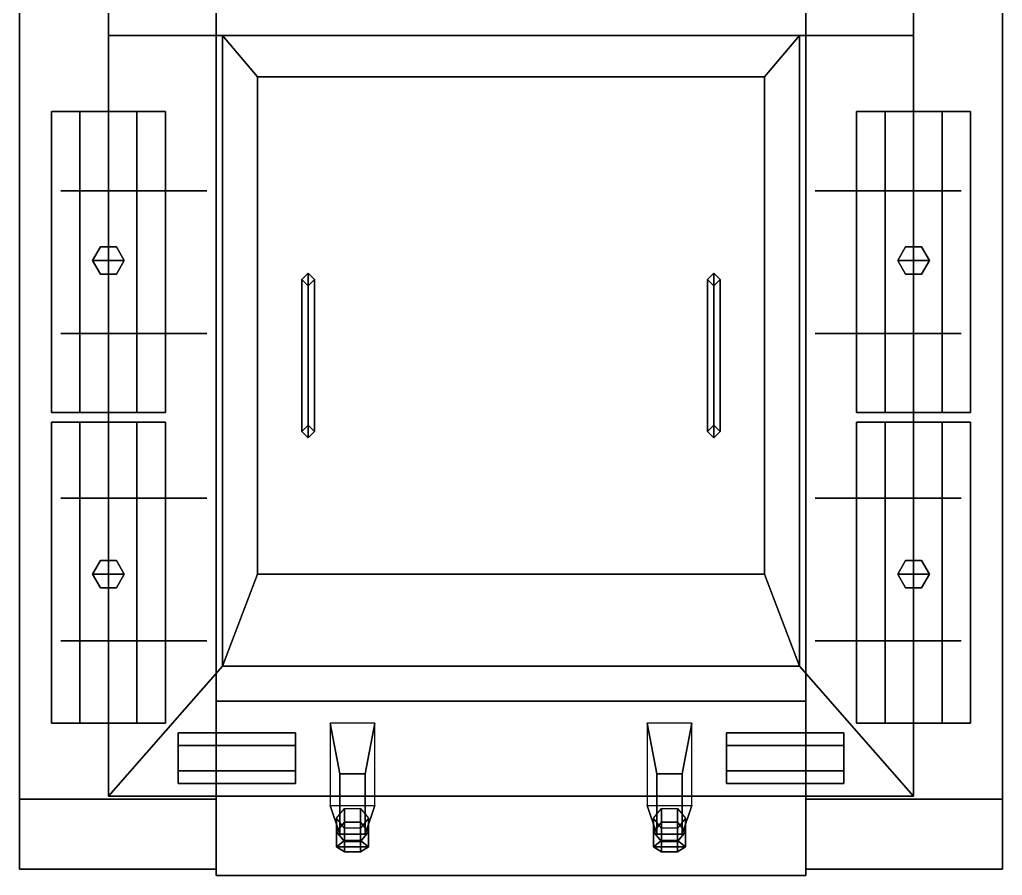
# Model space of a CAD drawing. Extents: x -1.55 to 1.55, y -2.94 to 3.05.
# Drawn here: x -1.55 to 1.55, y -2.94 to -0.24 of the extents above; entities that cross this region are included whole.
import ezdxf

# ---------------------------------------------------------------- set-up
doc = ezdxf.new("R2010")
doc.units = 0
doc.layers.get('0').update_dxf_attribs({"linetype": 'CONTINUOUS'})
doc.layers.add('MUDGUARDS', color=4, linetype='CONTINUOUS')

msp = doc.modelspace()

# ---------------------------------------------------------------- linework, layer by layer
for points in [[(-0.93, 2.32, 0.38), (-0.93, -2.39, 0.38), (-0.93, -2.94, 0.84), (-0.93, 2.89, 0.71)], [(-0.93, 2.89, 0.71), (-0.93, -2.94, 0.84), (-0.93, -2.69, 1.11), (-0.93, 2.37, 1.11)], [(0.93, -2.94, 0.84), (0.93, -2.39, 0.38), (0.93, 2.32, 0.38), (0.93, 2.89, 0.71)], [(0.93, -2.69, 1.11), (0.93, -2.94, 0.84), (0.93, 2.89, 0.71), (0.93, 2.37, 1.11)], [(-1.27, 2.37, 1.11), (-1.27, -0.29, 1.11), (-0.93, -0.29, 1.99), (-0.93, 1.15, 1.99)], [(-0.93, 2.37, 1.11), (-0.93, -2.69, 1.11), (-1.27, -2.69, 1.11), (-1.27, 2.37, 1.11)], [(1.27, 2.37, 1.11), (1.27, -2.69, 1.11), (0.93, -2.69, 1.11), (0.93, 2.37, 1.11)], [(0.93, -0.29, 1.99), (1.27, -0.29, 1.11), (1.27, 2.37, 1.11), (0.93, 1.15, 1.99)], [(0.93, 2.32, 0.38), (0.93, -2.39, 0.38), (-0.93, -2.39, 0.38), (-0.93, 2.32, 0.38)], [(-0.93, 1.15, 1.99), (-0.93, -0.29, 1.99), (0.93, -0.29, 1.99), (0.93, 1.15, 1.99)], [(-1.27, -0.29, 1.11), (-1.27, -2.69, 1.11), (-0.91, -2.28, 1.54), (-0.91, -0.29, 1.54)], [(-0.93, -0.29, 1.99), (-1.27, -0.29, 1.11), (1.27, -0.29, 1.11), (0.93, -0.29, 1.99)], [(-0.91, -0.29, 1.54), (-0.91, -2.28, 1.54), (-0.8, -1.99, 1.66), (-0.8, -0.42, 1.66)], [(0.8, -0.42, 1.66), (0.91, -0.29, 1.54), (-0.91, -0.29, 1.54), (-0.8, -0.42, 1.66)], [(0.8, -1.99, 1.66), (0.91, -2.28, 1.54), (0.91, -0.29, 1.54), (0.8, -0.42, 1.66)], [(0.91, -2.28, 1.54), (1.27, -2.69, 1.11), (1.27, -0.29, 1.11), (0.91, -0.29, 1.54)], [(-0.8, -0.42, 1.66), (-0.8, -1.99, 1.66), (0.8, -1.99, 1.66), (0.8, -0.42, 1.66)], [(-1.36, -1.48, 1.3241), (-1.45, -1.48, 1.48), (-1.45, -0.53, 1.48), (-1.36, -0.53, 1.3241)], [(-1.45, -0.53, 1.48), (-1.09, -0.53, 1.48), (-1.18, -0.53, 1.3241), (-1.36, -0.53, 1.3241)], [(-1.45, -1.48, 1.48), (-1.36, -1.48, 1.6359), (-1.36, -0.53, 1.6359), (-1.45, -0.53, 1.48)], [(-1.36, -0.53, 1.6359), (-1.18, -0.53, 1.6359), (-1.09, -0.53, 1.48), (-1.45, -0.53, 1.48)], [(-1.18, -1.48, 1.3241), (-1.36, -1.48, 1.3241), (-1.36, -0.53, 1.3241), (-1.18, -0.53, 1.3241)], [(-1.36, -1.48, 1.6359), (-1.18, -1.48, 1.6359), (-1.18, -0.53, 1.6359), (-1.36, -0.53, 1.6359)], [(-1.09, -1.48, 1.48), (-1.18, -1.48, 1.3241), (-1.18, -0.53, 1.3241), (-1.09, -0.53, 1.48)], [(-1.18, -1.48, 1.6359), (-1.09, -1.48, 1.48), (-1.09, -0.53, 1.48), (-1.18, -0.53, 1.6359)], [(1.18, -0.53, 1.6359), (1.09, -0.53, 1.48), (1.09, -1.48, 1.48), (1.18, -1.48, 1.6359)], [(1.09, -0.53, 1.48), (1.18, -0.53, 1.3241), (1.18, -1.48, 1.3241), (1.09, -1.48, 1.48)], [(1.45, -0.53, 1.48), (1.09, -0.53, 1.48), (1.18, -0.53, 1.6359), (1.36, -0.53, 1.6359)], [(1.36, -0.53, 1.3241), (1.18, -0.53, 1.3241), (1.09, -0.53, 1.48), (1.45, -0.53, 1.48)], [(1.36, -0.53, 1.6359), (1.18, -0.53, 1.6359), (1.18, -1.48, 1.6359), (1.36, -1.48, 1.6359)], [(1.18, -0.53, 1.3241), (1.36, -0.53, 1.3241), (1.36, -1.48, 1.3241), (1.18, -1.48, 1.3241)], [(1.45, -0.53, 1.48), (1.36, -0.53, 1.6359), (1.36, -1.48, 1.6359), (1.45, -1.48, 1.48)], [(1.36, -0.53, 1.3241), (1.45, -0.53, 1.48), (1.45, -1.48, 1.48), (1.36, -1.48, 1.3241)], [(-1.33, -0.78, 1.25), (-1.11, -0.78, 1.25), (-0.96, -0.78, 1.39), (-1.42, -0.78, 1.39)], [(-1.11, -0.78, 1.25), (-1.33, -0.78, 1.25), (-1.42, -0.78, 1.39), (-0.96, -0.78, 1.39)], [(1.33, -0.78, 1.25), (1.11, -0.78, 1.25), (0.96, -0.78, 1.39), (1.42, -0.78, 1.39)], [(1.11, -0.78, 1.25), (1.33, -0.78, 1.25), (1.42, -0.78, 1.39), (0.96, -0.78, 1.39)], [(-1.295, -0.9567, 1.63), (-1.32, -1, 1.63), (-1.32, -1, 1.68), (-1.295, -0.9567, 1.68)], [(-1.32, -1, 1.68), (-1.22, -1, 1.68), (-1.245, -0.9567, 1.68), (-1.295, -0.9567, 1.68)], [(-1.245, -0.9567, 1.63), (-1.295, -0.9567, 1.63), (-1.295, -0.9567, 1.68), (-1.245, -0.9567, 1.68)], [(-1.22, -1, 1.63), (-1.245, -0.9567, 1.63), (-1.245, -0.9567, 1.68), (-1.22, -1, 1.68)], [(1.22, -1, 1.68), (1.32, -1, 1.68), (1.295, -0.9567, 1.68), (1.245, -0.9567, 1.68)], [(1.245, -0.9567, 1.63), (1.22, -1, 1.63), (1.22, -1, 1.68), (1.245, -0.9567, 1.68)], [(1.295, -0.9567, 1.63), (1.245, -0.9567, 1.63), (1.245, -0.9567, 1.68), (1.295, -0.9567, 1.68)], [(1.32, -1, 1.63), (1.295, -0.9567, 1.63), (1.295, -0.9567, 1.68), (1.32, -1, 1.68)], [(-1.32, -1, 1.63), (-1.295, -1.0433, 1.63), (-1.295, -1.0433, 1.68), (-1.32, -1, 1.68)], [(-1.295, -1.0433, 1.68), (-1.245, -1.0433, 1.68), (-1.22, -1, 1.68), (-1.32, -1, 1.68)], [(-1.245, -1.0433, 1.63), (-1.22, -1, 1.63), (-1.22, -1, 1.68), (-1.245, -1.0433, 1.68)], [(1.245, -1.0433, 1.68), (1.295, -1.0433, 1.68), (1.32, -1, 1.68), (1.22, -1, 1.68)], [(1.22, -1, 1.63), (1.245, -1.0433, 1.63), (1.245, -1.0433, 1.68), (1.22, -1, 1.68)], [(1.295, -1.0433, 1.63), (1.32, -1, 1.63), (1.32, -1, 1.68), (1.295, -1.0433, 1.68)], [(-1.295, -1.0433, 1.63), (-1.245, -1.0433, 1.63), (-1.245, -1.0433, 1.68), (-1.295, -1.0433, 1.68)], [(-0.66, -1.06, 1.74), (-0.64, -1.04, 1.76), (-0.64, -1.04, 1.66), (-0.66, -1.06, 1.66)], [(-0.64, -1.04, 1.76), (-0.66, -1.06, 1.74), (-0.66, -1.54, 1.74), (-0.64, -1.56, 1.76)], [(-0.64, -1.04, 1.76), (-0.62, -1.06, 1.74), (-0.62, -1.06, 1.66), (-0.64, -1.04, 1.66)], [(-0.62, -1.06, 1.74), (-0.64, -1.04, 1.76), (-0.64, -1.56, 1.76), (-0.62, -1.54, 1.74)], [(0.62, -1.06, 1.74), (0.64, -1.04, 1.76), (0.64, -1.04, 1.66), (0.62, -1.06, 1.66)], [(0.64, -1.04, 1.76), (0.62, -1.06, 1.74), (0.62, -1.54, 1.74), (0.64, -1.56, 1.76)], [(0.64, -1.04, 1.76), (0.66, -1.06, 1.74), (0.66, -1.06, 1.66), (0.64, -1.04, 1.66)], [(0.66, -1.06, 1.74), (0.64, -1.04, 1.76), (0.64, -1.56, 1.76), (0.66, -1.54, 1.74)], [(1.245, -1.0433, 1.63), (1.295, -1.0433, 1.63), (1.295, -1.0433, 1.68), (1.245, -1.0433, 1.68)], [(-0.64, -1.08, 1.72), (-0.66, -1.06, 1.74), (-0.66, -1.06, 1.66), (-0.64, -1.08, 1.66)], [(-0.66, -1.06, 1.74), (-0.64, -1.08, 1.72), (-0.64, -1.52, 1.72), (-0.66, -1.54, 1.74)], [(-0.62, -1.06, 1.74), (-0.64, -1.08, 1.72), (-0.64, -1.08, 1.66), (-0.62, -1.06, 1.66)], [(-0.64, -1.08, 1.72), (-0.62, -1.06, 1.74), (-0.62, -1.54, 1.74), (-0.64, -1.52, 1.72)], [(0.64, -1.08, 1.72), (0.62, -1.06, 1.74), (0.62, -1.06, 1.66), (0.64, -1.08, 1.66)], [(0.62, -1.06, 1.74), (0.64, -1.08, 1.72), (0.64, -1.52, 1.72), (0.62, -1.54, 1.74)], [(0.66, -1.06, 1.74), (0.64, -1.08, 1.72), (0.64, -1.08, 1.66), (0.66, -1.06, 1.66)], [(0.64, -1.08, 1.72), (0.66, -1.06, 1.74), (0.66, -1.54, 1.74), (0.64, -1.52, 1.72)], [(-1.11, -1.23, 1.25), (-1.33, -1.23, 1.25), (-1.42, -1.23, 1.39), (-0.96, -1.23, 1.39)], [(-1.33, -1.23, 1.25), (-1.11, -1.23, 1.25), (-0.96, -1.23, 1.39), (-1.42, -1.23, 1.39)], [(1.11, -1.23, 1.25), (1.33, -1.23, 1.25), (1.42, -1.23, 1.39), (0.96, -1.23, 1.39)], [(1.33, -1.23, 1.25), (1.11, -1.23, 1.25), (0.96, -1.23, 1.39), (1.42, -1.23, 1.39)], [(-1.36, -1.48, 1.3241), (-1.18, -1.48, 1.3241), (-1.09, -1.48, 1.48), (-1.45, -1.48, 1.48)], [(-1.45, -1.48, 1.48), (-1.09, -1.48, 1.48), (-1.18, -1.48, 1.6359), (-1.36, -1.48, 1.6359)], [(1.36, -1.48, 1.6359), (1.18, -1.48, 1.6359), (1.09, -1.48, 1.48), (1.45, -1.48, 1.48)], [(1.45, -1.48, 1.48), (1.09, -1.48, 1.48), (1.18, -1.48, 1.3241), (1.36, -1.48, 1.3241)], [(-1.45, -1.51, 1.48), (-1.09, -1.51, 1.48), (-1.18, -1.51, 1.3241), (-1.36, -1.51, 1.3241)], [(-1.36, -2.46, 1.3241), (-1.45, -2.46, 1.48), (-1.45, -1.51, 1.48), (-1.36, -1.51, 1.3241)], [(-1.36, -1.51, 1.6359), (-1.18, -1.51, 1.6359), (-1.09, -1.51, 1.48), (-1.45, -1.51, 1.48)], [(-1.45, -2.46, 1.48), (-1.36, -2.46, 1.6359), (-1.36, -1.51, 1.6359), (-1.45, -1.51, 1.48)], [(-1.18, -2.46, 1.3241), (-1.36, -2.46, 1.3241), (-1.36, -1.51, 1.3241), (-1.18, -1.51, 1.3241)], [(-1.36, -2.46, 1.6359), (-1.18, -2.46, 1.6359), (-1.18, -1.51, 1.6359), (-1.36, -1.51, 1.6359)], [(-1.09, -2.46, 1.48), (-1.18, -2.46, 1.3241), (-1.18, -1.51, 1.3241), (-1.09, -1.51, 1.48)], [(-1.18, -2.46, 1.6359), (-1.09, -2.46, 1.48), (-1.09, -1.51, 1.48), (-1.18, -1.51, 1.6359)], [(1.36, -1.51, 1.3241), (1.18, -1.51, 1.3241), (1.09, -1.51, 1.48), (1.45, -1.51, 1.48)], [(1.09, -1.51, 1.48), (1.18, -1.51, 1.3241), (1.18, -2.46, 1.3241), (1.09, -2.46, 1.48)], [(1.45, -1.51, 1.48), (1.09, -1.51, 1.48), (1.18, -1.51, 1.6359), (1.36, -1.51, 1.6359)], [(1.18, -1.51, 1.6359), (1.09, -1.51, 1.48), (1.09, -2.46, 1.48), (1.18, -2.46, 1.6359)], [(1.18, -1.51, 1.3241), (1.36, -1.51, 1.3241), (1.36, -2.46, 1.3241), (1.18, -2.46, 1.3241)], [(1.36, -1.51, 1.6359), (1.18, -1.51, 1.6359), (1.18, -2.46, 1.6359), (1.36, -2.46, 1.6359)], [(1.36, -1.51, 1.3241), (1.45, -1.51, 1.48), (1.45, -2.46, 1.48), (1.36, -2.46, 1.3241)], [(1.45, -1.51, 1.48), (1.36, -1.51, 1.6359), (1.36, -2.46, 1.6359), (1.45, -2.46, 1.48)], [(-0.66, -1.54, 1.74), (-0.64, -1.52, 1.72), (-0.64, -1.52, 1.66), (-0.66, -1.54, 1.66)], [(-0.64, -1.56, 1.76), (-0.66, -1.54, 1.74), (-0.66, -1.54, 1.66), (-0.64, -1.56, 1.66)], [(-0.64, -1.52, 1.72), (-0.62, -1.54, 1.74), (-0.62, -1.54, 1.66), (-0.64, -1.52, 1.66)], [(-0.62, -1.54, 1.74), (-0.64, -1.56, 1.76), (-0.64, -1.56, 1.66), (-0.62, -1.54, 1.66)], [(0.62, -1.54, 1.74), (0.64, -1.52, 1.72), (0.64, -1.52, 1.66), (0.62, -1.54, 1.66)], [(0.64, -1.56, 1.76), (0.62, -1.54, 1.74), (0.62, -1.54, 1.66), (0.64, -1.56, 1.66)], [(0.64, -1.52, 1.72), (0.66, -1.54, 1.74), (0.66, -1.54, 1.66), (0.64, -1.52, 1.66)], [(0.66, -1.54, 1.74), (0.64, -1.56, 1.76), (0.64, -1.56, 1.66), (0.66, -1.54, 1.66)], [(-1.33, -1.75, 1.25), (-1.11, -1.75, 1.25), (-0.96, -1.75, 1.39), (-1.42, -1.75, 1.39)], [(-1.11, -1.75, 1.25), (-1.33, -1.75, 1.25), (-1.42, -1.75, 1.39), (-0.96, -1.75, 1.39)], [(1.11, -1.75, 1.25), (1.33, -1.75, 1.25), (1.42, -1.75, 1.39), (0.96, -1.75, 1.39)], [(1.33, -1.75, 1.25), (1.11, -1.75, 1.25), (0.96, -1.75, 1.39), (1.42, -1.75, 1.39)], [(-1.32, -1.99, 1.68), (-1.22, -1.99, 1.68), (-1.245, -1.9467, 1.68), (-1.295, -1.9467, 1.68)], [(-1.295, -1.9467, 1.63), (-1.32, -1.99, 1.63), (-1.32, -1.99, 1.68), (-1.295, -1.9467, 1.68)], [(-1.245, -1.9467, 1.63), (-1.295, -1.9467, 1.63), (-1.295, -1.9467, 1.68), (-1.245, -1.9467, 1.68)], [(-1.22, -1.99, 1.63), (-1.245, -1.9467, 1.63), (-1.245, -1.9467, 1.68), (-1.22, -1.99, 1.68)], [(1.245, -1.9467, 1.63), (1.22, -1.99, 1.63), (1.22, -1.99, 1.68), (1.245, -1.9467, 1.68)], [(1.22, -1.99, 1.68), (1.32, -1.99, 1.68), (1.295, -1.9467, 1.68), (1.245, -1.9467, 1.68)], [(1.295, -1.9467, 1.63), (1.245, -1.9467, 1.63), (1.245, -1.9467, 1.68), (1.295, -1.9467, 1.68)], [(1.32, -1.99, 1.63), (1.295, -1.9467, 1.63), (1.295, -1.9467, 1.68), (1.32, -1.99, 1.68)], [(-1.295, -2.0333, 1.68), (-1.245, -2.0333, 1.68), (-1.22, -1.99, 1.68), (-1.32, -1.99, 1.68)], [(-1.32, -1.99, 1.63), (-1.295, -2.0333, 1.63), (-1.295, -2.0333, 1.68), (-1.32, -1.99, 1.68)], [(-1.245, -2.0333, 1.63), (-1.22, -1.99, 1.63), (-1.22, -1.99, 1.68), (-1.245, -2.0333, 1.68)], [(-0.8, -1.99, 1.66), (-0.91, -2.28, 1.54), (0.91, -2.28, 1.54), (0.8, -1.99, 1.66)], [(1.22, -1.99, 1.63), (1.245, -2.0333, 1.63), (1.245, -2.0333, 1.68), (1.22, -1.99, 1.68)], [(1.245, -2.0333, 1.68), (1.295, -2.0333, 1.68), (1.32, -1.99, 1.68), (1.22, -1.99, 1.68)], [(1.295, -2.0333, 1.63), (1.32, -1.99, 1.63), (1.32, -1.99, 1.68), (1.295, -2.0333, 1.68)], [(-1.295, -2.0333, 1.63), (-1.245, -2.0333, 1.63), (-1.245, -2.0333, 1.68), (-1.295, -2.0333, 1.68)], [(1.245, -2.0333, 1.63), (1.295, -2.0333, 1.63), (1.295, -2.0333, 1.68), (1.245, -2.0333, 1.68)], [(-1.11, -2.2, 1.25), (-1.33, -2.2, 1.25), (-1.42, -2.2, 1.39), (-0.96, -2.2, 1.39)], [(-1.33, -2.2, 1.25), (-1.11, -2.2, 1.25), (-0.96, -2.2, 1.39), (-1.42, -2.2, 1.39)], [(1.33, -2.2, 1.25), (1.11, -2.2, 1.25), (0.96, -2.2, 1.39), (1.42, -2.2, 1.39)], [(1.11, -2.2, 1.25), (1.33, -2.2, 1.25), (1.42, -2.2, 1.39), (0.96, -2.2, 1.39)], [(-0.91, -2.28, 1.54), (-1.27, -2.69, 1.11), (1.27, -2.69, 1.11), (0.91, -2.28, 1.54)], [(-0.93, -2.94, 0.84), (-0.93, -2.39, 0.38), (0.93, -2.39, 0.38), (0.93, -2.94, 0.84)], [(-1.36, -2.46, 1.3241), (-1.18, -2.46, 1.3241), (-1.09, -2.46, 1.48), (-1.45, -2.46, 1.48)], [(-1.45, -2.46, 1.48), (-1.09, -2.46, 1.48), (-1.18, -2.46, 1.6359), (-1.36, -2.46, 1.6359)], [(-0.57, -2.72, 1.07), (-0.54, -2.81, 1.16), (-0.54, -2.62, 1.34), (-0.57, -2.46, 1.34)], [(-0.57, -2.46, 1.34), (-0.54, -2.62, 1.34), (-0.46, -2.62, 1.34), (-0.43, -2.46, 1.34)], [(-0.46, -2.62, 1.34), (-0.46, -2.81, 1.16), (-0.43, -2.72, 1.07), (-0.43, -2.46, 1.34)], [(0.43, -2.46, 1.34), (0.46, -2.62, 1.34), (0.54, -2.62, 1.34), (0.57, -2.46, 1.34)], [(0.43, -2.72, 1.07), (0.46, -2.81, 1.16), (0.46, -2.62, 1.34), (0.43, -2.46, 1.34)], [(0.54, -2.62, 1.34), (0.54, -2.81, 1.16), (0.57, -2.72, 1.07), (0.57, -2.46, 1.34)], [(1.45, -2.46, 1.48), (1.09, -2.46, 1.48), (1.18, -2.46, 1.3241), (1.36, -2.46, 1.3241)], [(1.36, -2.46, 1.6359), (1.18, -2.46, 1.6359), (1.09, -2.46, 1.48), (1.45, -2.46, 1.48)], [(-0.68, -2.53, 0.6293), (-0.68, -2.49, 0.56), (-1.05, -2.49, 0.56), (-1.05, -2.53, 0.6293)], [(-0.68, -2.49, 0.56), (-0.68, -2.53, 0.4907), (-1.05, -2.53, 0.4907), (-1.05, -2.49, 0.56)], [(-0.68, -2.53, 0.4907), (-0.68, -2.49, 0.56), (-0.68, -2.61, 0.6293), (-0.68, -2.65, 0.56)], [(0.68, -2.61, 0.6293), (0.68, -2.61, 0.6293), (0.68, -2.49, 0.56), (0.68, -2.53, 0.4907)], [(1.05, -2.53, 0.6293), (1.05, -2.49, 0.56), (0.68, -2.49, 0.56), (0.68, -2.53, 0.6293)], [(1.05, -2.49, 0.56), (1.05, -2.53, 0.4907), (0.68, -2.53, 0.4907), (0.68, -2.49, 0.56)], [(-0.68, -2.61, 0.6293), (-0.68, -2.53, 0.6293), (-1.05, -2.53, 0.6293), (-1.05, -2.61, 0.6293)], [(-0.68, -2.53, 0.4907), (-0.68, -2.61, 0.4907), (-1.05, -2.61, 0.4907), (-1.05, -2.53, 0.4907)], [(-0.68, -2.61, 0.4907), (-0.68, -2.53, 0.4907), (-0.68, -2.65, 0.56), (-0.68, -2.61, 0.4907)], [(0.68, -2.65, 0.56), (0.68, -2.61, 0.6293), (0.68, -2.53, 0.4907), (0.68, -2.61, 0.4907)], [(1.05, -2.61, 0.6293), (1.05, -2.53, 0.6293), (0.68, -2.53, 0.6293), (0.68, -2.61, 0.6293)], [(1.05, -2.53, 0.4907), (1.05, -2.61, 0.4907), (0.68, -2.61, 0.4907), (0.68, -2.53, 0.4907)], [(-0.68, -2.65, 0.56), (-0.68, -2.61, 0.6293), (-1.05, -2.61, 0.6293), (-1.05, -2.65, 0.56)], [(-0.68, -2.61, 0.4907), (-0.68, -2.65, 0.56), (-1.05, -2.65, 0.56), (-1.05, -2.61, 0.4907)], [(-0.54, -2.62, 1.34), (-0.54, -2.81, 1.16), (-0.46, -2.81, 1.16), (-0.46, -2.62, 1.34)], [(0.46, -2.62, 1.34), (0.46, -2.81, 1.16), (0.54, -2.81, 1.16), (0.54, -2.62, 1.34)], [(1.05, -2.65, 0.56), (1.05, -2.61, 0.6293), (0.68, -2.61, 0.6293), (0.68, -2.65, 0.56)], [(1.05, -2.61, 0.4907), (1.05, -2.65, 0.56), (0.68, -2.65, 0.56), (0.68, -2.61, 0.4907)], [(-0.93, -2.69, 1.11), (-0.93, -2.94, 0.84), (0.93, -2.94, 0.84), (0.93, -2.69, 1.11)], [(-0.43, -2.72, 1.07), (-0.46, -2.81, 1.16), (-0.54, -2.81, 1.16), (-0.57, -2.72, 1.07)], [(0.57, -2.72, 1.07), (0.54, -2.81, 1.16), (0.46, -2.81, 1.16), (0.43, -2.72, 1.07)], [(-0.55, -2.76, 1.12), (-0.525, -2.7294, 1.0894), (-0.525, -2.7718, 1.047), (-0.55, -2.8024, 1.0776)], [(-0.525, -2.7294, 1.0894), (-0.475, -2.7294, 1.0894), (-0.475, -2.7718, 1.047), (-0.525, -2.7718, 1.047)], [(-0.475, -2.7294, 1.0894), (-0.45, -2.76, 1.12), (-0.45, -2.8024, 1.0776), (-0.475, -2.7718, 1.047)], [(0.45, -2.76, 1.12), (0.475, -2.7294, 1.0894), (0.475, -2.7718, 1.047), (0.45, -2.8024, 1.0776)], [(0.475, -2.7294, 1.0894), (0.525, -2.7294, 1.0894), (0.525, -2.7718, 1.047), (0.475, -2.7718, 1.047)], [(0.525, -2.7294, 1.0894), (0.55, -2.76, 1.12), (0.55, -2.8024, 1.0776), (0.525, -2.7718, 1.047)], [(-0.525, -2.7906, 1.1506), (-0.55, -2.76, 1.12), (-0.55, -2.8024, 1.0776), (-0.525, -2.833, 1.1082)], [(-0.55, -2.8024, 1.0776), (-0.525, -2.7718, 1.047), (-0.525, -2.83, 1.01), (-0.55, -2.85, 1.06)], [(-0.525, -2.7718, 1.047), (-0.475, -2.7718, 1.047), (-0.475, -2.83, 1.01), (-0.525, -2.83, 1.01)], [(-0.45, -2.76, 1.12), (-0.475, -2.7906, 1.1506), (-0.475, -2.833, 1.1082), (-0.45, -2.8024, 1.0776)], [(-0.475, -2.7718, 1.047), (-0.45, -2.8024, 1.0776), (-0.45, -2.85, 1.06), (-0.475, -2.83, 1.01)], [(0.475, -2.7906, 1.1506), (0.45, -2.76, 1.12), (0.45, -2.8024, 1.0776), (0.475, -2.833, 1.1082)], [(0.45, -2.8024, 1.0776), (0.475, -2.7718, 1.047), (0.475, -2.83, 1.01), (0.45, -2.85, 1.06)], [(0.475, -2.7718, 1.047), (0.525, -2.7718, 1.047), (0.525, -2.83, 1.01), (0.475, -2.83, 1.01)], [(0.55, -2.76, 1.12), (0.525, -2.7906, 1.1506), (0.525, -2.833, 1.1082), (0.55, -2.8024, 1.0776)], [(0.525, -2.7718, 1.047), (0.55, -2.8024, 1.0776), (0.55, -2.85, 1.06), (0.525, -2.83, 1.01)], [(-0.525, -2.833, 1.1082), (-0.55, -2.8024, 1.0776), (-0.55, -2.85, 1.06), (-0.525, -2.8661, 1.11)], [(-0.475, -2.7906, 1.1506), (-0.525, -2.7906, 1.1506), (-0.525, -2.833, 1.1082), (-0.475, -2.833, 1.1082)], [(-0.45, -2.8024, 1.0776), (-0.475, -2.833, 1.1082), (-0.475, -2.8661, 1.11), (-0.45, -2.85, 1.06)], [(0.475, -2.833, 1.1082), (0.45, -2.8024, 1.0776), (0.45, -2.85, 1.06), (0.475, -2.8661, 1.11)], [(0.525, -2.7906, 1.1506), (0.475, -2.7906, 1.1506), (0.475, -2.833, 1.1082), (0.525, -2.833, 1.1082)], [(0.55, -2.8024, 1.0776), (0.525, -2.833, 1.1082), (0.525, -2.8661, 1.11), (0.55, -2.85, 1.06)], [(-0.45, -2.85, 1.06), (-0.55, -2.85, 1.06), (-0.525, -2.83, 1.01), (-0.475, -2.83, 1.01)], [(-0.475, -2.8661, 1.11), (-0.525, -2.8661, 1.11), (-0.55, -2.85, 1.06), (-0.45, -2.85, 1.06)], [(-0.475, -2.833, 1.1082), (-0.525, -2.833, 1.1082), (-0.525, -2.8661, 1.11), (-0.475, -2.8661, 1.11)], [(0.55, -2.85, 1.06), (0.45, -2.85, 1.06), (0.475, -2.83, 1.01), (0.525, -2.83, 1.01)], [(0.525, -2.8661, 1.11), (0.475, -2.8661, 1.11), (0.45, -2.85, 1.06), (0.55, -2.85, 1.06)], [(0.525, -2.833, 1.1082), (0.475, -2.833, 1.1082), (0.475, -2.8661, 1.11), (0.525, -2.8661, 1.11)]]:
    msp.add_3dface(points)
at = {"layer": 'MUDGUARDS'}
for points in [[(-0.93, -2.7, 1.11), (-0.93, 2.86, 1.11), (-1.55, 2.86, 1.11), (-1.55, -2.7, 1.11)], [(-1.55, -2.7, 1.11), (-1.55, 2.86, 1.11), (-0.93, 2.86, 1.11), (-0.93, -2.7, 1.11)], [(0.93, -2.7, 1.11), (0.93, 2.86, 1.11), (1.55, 2.86, 1.11), (1.55, -2.7, 1.11)], [(1.55, -2.7, 1.11), (1.55, 2.86, 1.11), (0.93, 2.86, 1.11), (0.93, -2.7, 1.11)], [(-0.93, -2.92, 0.83), (-0.93, -2.7, 1.11), (-1.55, -2.7, 1.11), (-1.55, -2.92, 0.83)], [(-1.55, -2.92, 0.83), (-1.55, -2.7, 1.11), (-0.93, -2.7, 1.11), (-0.93, -2.92, 0.83)], [(1.55, -2.92, 0.83), (1.55, -2.7, 1.11), (0.93, -2.7, 1.11), (0.93, -2.92, 0.83)], [(0.93, -2.92, 0.83), (0.93, -2.7, 1.11), (1.55, -2.7, 1.11), (1.55, -2.92, 0.83)]]:
    msp.add_3dface(points, dxfattribs=at)

doc.saveas('drawing.dxf')
